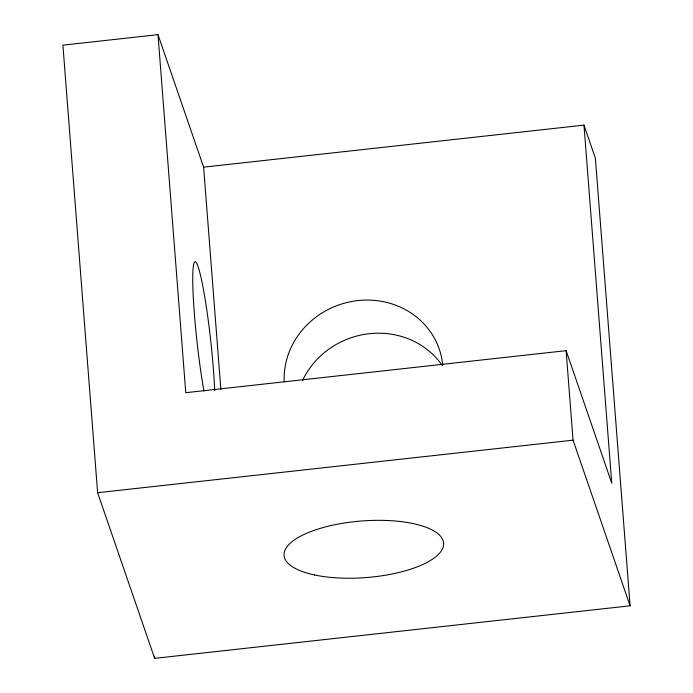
<?xml version="1.0" encoding="UTF-8"?>
<svg xmlns="http://www.w3.org/2000/svg" width="693" height="693" viewBox="0 0 693 693"><rect width="100%" height="100%" fill="white"/><g stroke="black" fill="none" stroke-linecap="round" stroke-linejoin="round"><path stroke-width="1.04" d="M157.995 34.65L62.907 45.158L97.618 492.714L154.652 658.35L630.093 605.812L595.382 158.255L583.974 125.13L203.621 167.16L157.995 34.65L185.767 392.697L566.12 350.658L611.746 483.168L583.974 125.13M97.618 492.714L573.059 440.176L630.093 605.812M566.12 350.658L573.059 440.176M203.621 167.16L220.85 389.319M154.478 656.193L154.652 658.35M302.581 380.483A80.016 74.498 -19 0 1 369.291 333.705A80.016 74.498 -19 0 1 442.013 365.176M203.959 391.103A80.016 6.869 83.7 0 1 192.775 283.186A80.016 6.869 83.7 0 1 202.122 282.692A80.016 6.869 83.7 0 1 214.691 390.531M284.243 381.886A80.016 74.498 -19 0 1 358.342 300.528A80.016 74.498 -19 0 1 442.758 365.341M314.544 574.973A80.016 28.378 -4.4 0 0 442.853 547.946A80.016 28.378 -4.4 0 0 334.165 524.861A80.016 28.378 -4.4 0 0 314.544 574.973"/></g></svg>
